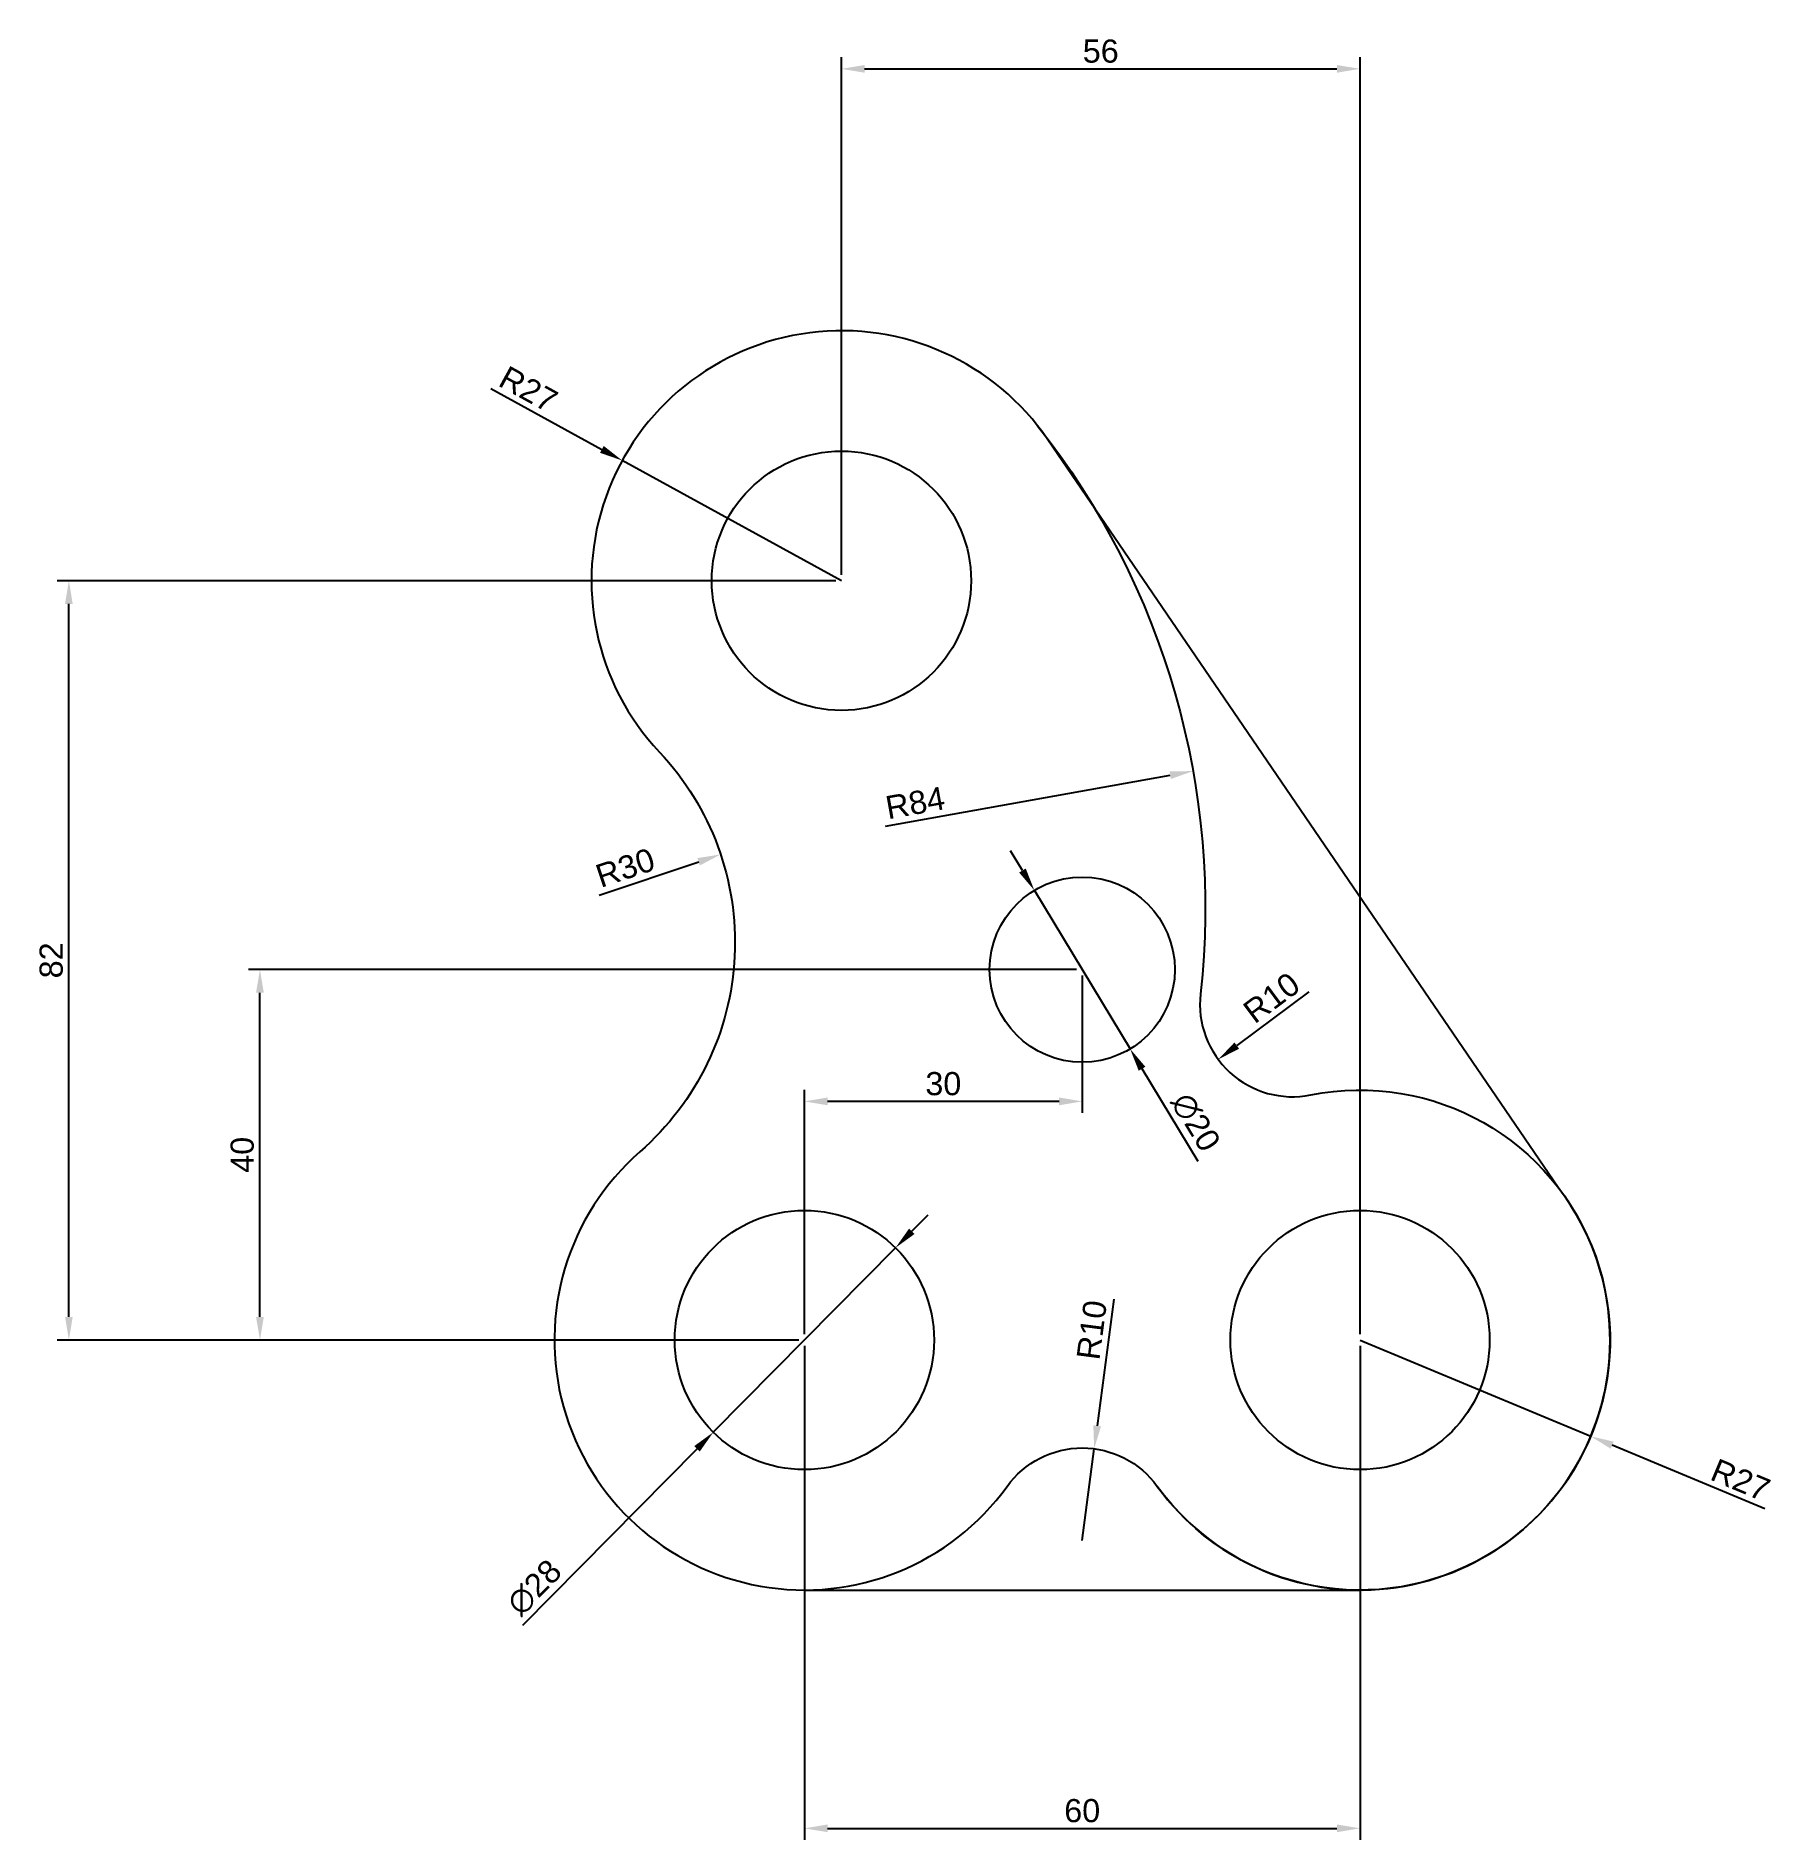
# Model space of a CAD drawing. Header units: millimetres. Extents: x 3217 to 3405, y 1596 to 1791.
import ezdxf

# ---------------------------------------------------------------- set-up
doc = ezdxf.new("R2010")
doc.units = ezdxf.units.MM
doc.styles.get("Standard").update_dxf_attribs({"font": 'arial.ttf'})
doc.dimstyles.new('ISO-25', dxfattribs={"dimtxt": 2.5, "dimasz": 2.5, "dimexe": 1.25, "dimexo": 0.625, "dimtad": 1, "dimtxsty": 'Standard', "dimcen": 2.5, "dimadec": 0, "dimazin": 0, "dimtfac": 1, "dimtmove": 0, "dimatfit": 3, "dimfxl": 1, "dimarcsym": 0})

# ---------------------------------------------------------------- blocks, each defined once
blk = doc.blocks.new('*D2')
at = {"color": 0, "lineweight": -2, "transparency": 16777216}
for p, q in [((3304.02, 1732.43), (3304.02, 1788.34)), ((3360.02, 1650.43), (3360.02, 1788.34)), ((3306.52, 1787.09), (3357.52, 1787.09))]:
    blk.add_line(p, q, dxfattribs=at)
at = {"color": 0, "transparency": 16777216}
for points in [[(3306.52, 1787.5), (3306.52, 1786.67), (3304.02, 1787.09)], [(3357.52, 1787.5), (3357.52, 1786.67), (3360.02, 1787.09)]]:
    blk.add_solid(points, dxfattribs=at)
at = {"layer": 'Defpoints', "color": 0, "transparency": 16777216}
for p in [(3360.02, 1787.09), (3304.02, 1731.81), (3360.02, 1649.81)]:
    blk.add_point(p, dxfattribs=at)
at = {"color": 0, "transparency": 16777216, "insert": (3332.02, 1788.99), "char_height": 2.5, "attachment_point": 5}
blk.add_mtext('56', dxfattribs=at)
blk = doc.blocks.new('*D3')
at = {"color": 0, "lineweight": -2, "transparency": 16777216}
for p, q in [((3329.4, 1689.81), (3239.97, 1689.81)), ((3241.22, 1652.31), (3241.22, 1687.31)), ((3299.4, 1649.81), (3239.97, 1649.81))]:
    blk.add_line(p, q, dxfattribs=at)
at = {"color": 0, "transparency": 16777216}
for points in [[(3240.8, 1687.31), (3241.64, 1687.31), (3241.22, 1689.81)], [(3240.8, 1652.31), (3241.64, 1652.31), (3241.22, 1649.81)]]:
    blk.add_solid(points, dxfattribs=at)
at = {"layer": 'Defpoints', "color": 0, "transparency": 16777216}
for p in [(3241.22, 1689.81), (3330.02, 1689.81), (3300.02, 1649.81)]:
    blk.add_point(p, dxfattribs=at)
at = {"color": 0, "transparency": 16777216, "insert": (3239.32, 1669.81), "char_height": 2.5, "attachment_point": 5, "rotation": 90}
blk.add_mtext('40', dxfattribs=at)
blk = doc.blocks.new('*D4')
at = {"color": 0, "lineweight": -2, "transparency": 16777216}
for p, q in [((3303.4, 1731.81), (3219.34, 1731.81)), ((3220.59, 1652.31), (3220.59, 1729.31)), ((3299.4, 1649.81), (3219.34, 1649.81))]:
    blk.add_line(p, q, dxfattribs=at)
at = {"color": 0, "transparency": 16777216}
for points in [[(3220.17, 1729.31), (3221, 1729.31), (3220.59, 1731.81)], [(3220.17, 1652.31), (3221, 1652.31), (3220.59, 1649.81)]]:
    blk.add_solid(points, dxfattribs=at)
at = {"layer": 'Defpoints', "color": 0, "transparency": 16777216}
for p in [(3220.59, 1731.81), (3304.02, 1731.81), (3300.02, 1649.81)]:
    blk.add_point(p, dxfattribs=at)
at = {"color": 0, "transparency": 16777216, "insert": (3218.69, 1690.81), "char_height": 2.5, "attachment_point": 5, "rotation": 90}
blk.add_mtext('82', dxfattribs=at)
blk = doc.blocks.new('*D5')
at = {"color": 0, "lineweight": -2, "transparency": 16777216}
for p, q in [((3300.02, 1649.18), (3300.02, 1595.82)), ((3360.02, 1649.18), (3360.02, 1595.82)), ((3302.52, 1597.07), (3357.52, 1597.07))]:
    blk.add_line(p, q, dxfattribs=at)
at = {"color": 0, "transparency": 16777216}
for points in [[(3302.52, 1597.49), (3302.52, 1596.66), (3300.02, 1597.07)], [(3357.52, 1597.49), (3357.52, 1596.66), (3360.02, 1597.07)]]:
    blk.add_solid(points, dxfattribs=at)
at = {"layer": 'Defpoints', "color": 0, "transparency": 16777216}
for p in [(3300.02, 1649.81), (3360.02, 1649.81), (3360.02, 1597.07)]:
    blk.add_point(p, dxfattribs=at)
at = {"color": 0, "transparency": 16777216, "insert": (3330.02, 1598.97), "char_height": 2.5, "attachment_point": 5}
blk.add_mtext('60', dxfattribs=at)
blk = doc.blocks.new('*D6')
at = {"color": 0, "lineweight": -2, "transparency": 16777216}
for p, q in [((3330.02, 1689.18), (3330.02, 1674.33)), ((3300.02, 1650.43), (3300.02, 1676.83)), ((3327.52, 1675.58), (3302.52, 1675.58))]:
    blk.add_line(p, q, dxfattribs=at)
at = {"color": 0, "transparency": 16777216}
for points in [[(3302.52, 1676), (3302.52, 1675.16), (3300.02, 1675.58)], [(3327.52, 1676), (3327.52, 1675.16), (3330.02, 1675.58)]]:
    blk.add_solid(points, dxfattribs=at)
at = {"layer": 'Defpoints', "color": 0, "transparency": 16777216}
for p in [(3330.02, 1689.81), (3300.02, 1675.58), (3300.02, 1649.81)]:
    blk.add_point(p, dxfattribs=at)
at = {"color": 0, "transparency": 16777216, "insert": (3315.02, 1677.48), "char_height": 2.5, "attachment_point": 5}
blk.add_mtext('30', dxfattribs=at)
blk = doc.blocks.new('*D7')
at = {"color": 0, "lineweight": -2, "transparency": 16777216}
for p, q in [((3266.15, 1752.57), (3278.15, 1745.99)), ((3304.02, 1731.81), (3280.35, 1744.79))]:
    blk.add_line(p, q, dxfattribs=at)
at = {"color": 0, "transparency": 16777216}
blk.add_solid([(3278.35, 1746.36), (3277.95, 1745.62), (3280.35, 1744.79)], dxfattribs=at)
at = {"layer": 'Defpoints', "color": 0, "transparency": 16777216}
for p in [(3280.35, 1744.79), (3304.02, 1731.81)]:
    blk.add_point(p, dxfattribs=at)
at = {"color": 0, "transparency": 16777216, "insert": (3270.22, 1752.49), "char_height": 2.5, "attachment_point": 5, "rotation": 331.2656}
blk.add_mtext('R27', dxfattribs=at)
blk = doc.blocks.new('*D8')
at = {"color": 0, "lineweight": -2, "transparency": 16777216}
blk.add_line((3308.77, 1705.31), (3339.53, 1710.81), dxfattribs=at)
at = {"color": 0, "transparency": 16777216}
blk.add_solid([(3339.46, 1711.22), (3339.6, 1710.4), (3341.99, 1711.25)], dxfattribs=at)
at = {"layer": 'Defpoints', "color": 0, "transparency": 16777216}
for p in [(3341.99, 1711.25), (3259.3, 1696.46)]:
    blk.add_point(p, dxfattribs=at)
at = {"color": 0, "transparency": 16777216, "insert": (3311.98, 1707.81), "char_height": 2.5, "attachment_point": 5, "rotation": 10.1362}
blk.add_mtext('R84', dxfattribs=at)
blk = doc.blocks.new('*D9')
at = {"color": 0, "lineweight": -2, "transparency": 16777216}
blk.add_line((3277.86, 1697.86), (3288.6, 1701.46), dxfattribs=at)
at = {"color": 0, "transparency": 16777216}
blk.add_solid([(3288.47, 1701.85), (3288.73, 1701.06), (3290.97, 1702.25)], dxfattribs=at)
at = {"layer": 'Defpoints', "color": 0, "transparency": 16777216}
for p in [(3290.97, 1702.25), (3262.52, 1692.73)]:
    blk.add_point(p, dxfattribs=at)
at = {"color": 0, "transparency": 16777216, "insert": (3280.67, 1700.81), "char_height": 2.5, "attachment_point": 5, "rotation": 18.4904}
blk.add_mtext('R30', dxfattribs=at)
blk = doc.blocks.new('*D10')
at = {"color": 0, "lineweight": -2, "transparency": 16777216}
blk.add_line((3354.5, 1687.4), (3346.71, 1681.6), dxfattribs=at)
at = {"color": 0, "transparency": 16777216}
blk.add_solid([(3346.46, 1681.94), (3346.96, 1681.27), (3344.71, 1680.11)], dxfattribs=at)
at = {"layer": 'Defpoints', "color": 0, "transparency": 16777216}
for p in [(3352.73, 1686.08), (3344.71, 1680.11)]:
    blk.add_point(p, dxfattribs=at)
at = {"color": 0, "transparency": 16777216, "insert": (3350.47, 1686.77), "char_height": 2.5, "attachment_point": 5, "rotation": 36.6763}
blk.add_mtext('R10', dxfattribs=at)
blk = doc.blocks.new('*D11')
at = {"color": 0, "lineweight": -2, "transparency": 16777216}
for p, q in [((3360.02, 1649.81), (3384.94, 1639.41)), ((3403.73, 1631.57), (3387.25, 1638.45))]:
    blk.add_line(p, q, dxfattribs=at)
at = {"color": 0, "transparency": 16777216}
blk.add_solid([(3387.41, 1638.84), (3387.09, 1638.07), (3384.94, 1639.41)], dxfattribs=at)
at = {"layer": 'Defpoints', "color": 0, "transparency": 16777216}
for p in [(3360.02, 1649.81), (3384.94, 1639.41)]:
    blk.add_point(p, dxfattribs=at)
at = {"color": 0, "transparency": 16777216, "insert": (3401.12, 1634.7), "char_height": 2.5, "attachment_point": 5, "rotation": 337.3573}
blk.add_mtext('R27', dxfattribs=at)
blk = doc.blocks.new('*D12')
at = {"color": 0, "lineweight": -2, "transparency": 16777216}
for p, q in [((3333.42, 1654.22), (3331.64, 1640.55)), ((3330.02, 1628.15), (3331.31, 1638.07))]:
    blk.add_line(p, q, dxfattribs=at)
at = {"color": 0, "transparency": 16777216}
blk.add_solid([(3331.22, 1640.6), (3332.05, 1640.49), (3331.31, 1638.07)], dxfattribs=at)
at = {"layer": 'Defpoints', "color": 0, "transparency": 16777216}
for p in [(3331.31, 1638.07), (3330.02, 1628.15)]:
    blk.add_point(p, dxfattribs=at)
at = {"color": 0, "transparency": 16777216, "insert": (3331.06, 1650.89), "char_height": 2.5, "attachment_point": 5, "rotation": 82.5812}
blk.add_mtext('R10', dxfattribs=at)
blk = doc.blocks.new('*D13')
at = {"color": 0, "lineweight": -2, "transparency": 16777216}
for p, q in [((3311.61, 1661.55), (3313.37, 1663.33)), ((3309.86, 1659.77), (3290.18, 1639.85)), ((3269.61, 1619.01), (3288.43, 1638.07))]:
    blk.add_line(p, q, dxfattribs=at)
at = {"color": 0, "transparency": 16777216}
for points in [[(3311.32, 1661.84), (3311.91, 1661.26), (3309.86, 1659.77)], [(3288.13, 1638.36), (3288.72, 1637.77), (3290.18, 1639.85)]]:
    blk.add_solid(points, dxfattribs=at)
at = {"layer": 'Defpoints', "color": 0, "transparency": 16777216}
for p in [(3309.86, 1659.77), (3290.18, 1639.85)]:
    blk.add_point(p, dxfattribs=at)
at = {"color": 0, "transparency": 16777216, "insert": (3270.86, 1623.08), "char_height": 2.5, "attachment_point": 5, "rotation": 45.3604}
blk.add_mtext('∅28', dxfattribs=at)
blk = doc.blocks.new('*D14')
at = {"color": 0, "lineweight": -2, "transparency": 16777216}
for p, q in [((3323.56, 1700.51), (3322.27, 1702.65)), ((3324.85, 1698.37), (3335.19, 1681.25)), ((3342.53, 1669.08), (3336.48, 1679.11))]:
    blk.add_line(p, q, dxfattribs=at)
at = {"color": 0, "transparency": 16777216}
for points in [[(3323.92, 1700.73), (3323.21, 1700.29), (3324.85, 1698.37)], [(3336.84, 1679.32), (3336.12, 1678.89), (3335.19, 1681.25)]]:
    blk.add_solid(points, dxfattribs=at)
at = {"layer": 'Defpoints', "color": 0, "transparency": 16777216}
for p in [(3324.85, 1698.37), (3335.19, 1681.25)]:
    blk.add_point(p, dxfattribs=at)
at = {"color": 0, "transparency": 16777216, "insert": (3342.27, 1673.33), "char_height": 2.5, "attachment_point": 5, "rotation": 301.1109}
blk.add_mtext('∅20', dxfattribs=at)

msp = doc.modelspace()

# ---------------------------------------------------------------- linework, layer by layer
msp.add_line((3300.021, 1622.808), (3360.021, 1622.808))
msp.add_lwpolyline([(3325.204, 1748.55, -0.1973828), (3342.789, 1687.186, 0.5079321), (3354.699, 1676.278, -1.8330706), (3338.129, 1634.004, 1.0152721), (3381.424, 1666.267), (3326.324, 1747.025, 1.0815041), (3284.363, 1713.299, -0.4251666), (3282.258, 1670.141, 1.1207507), (3321.913, 1634.004, -0.5114531), (3338.129, 1634.004)], format="xyb")
for centre, radius in [((3304.021, 1731.808), 14), ((3330.021, 1689.808), 10), ((3300.021, 1649.808), 14), ((3360.021, 1649.808), 14)]:
    msp.add_circle(centre, radius)

# ---------------------------------------------------------------- dimensions: what is measured, and where the dimension line sits
for base, p1, p2, picture, middle in [((3360.021, 1787.085), (3304.021, 1731.808), (3360.021, 1649.808), '*D2', (3332.021, 1788.987)), ((3300.021, 1675.581), (3330.021, 1689.808), (3300.021, 1649.808), '*D6', (3315.021, 1677.483)), ((3360.021, 1597.072), (3300.021, 1649.808), (3360.021, 1649.808), '*D5', (3330.021, 1598.973))]:
    dim = msp.add_linear_dim(base=base, p1=p1, p2=p2, dimstyle='ISO-25')
    dim.commit()
    dim.dimension.update_dxf_attribs({"geometry": picture, "text_midpoint": middle})
for center, mpoint, picture, middle in [((3304.021, 1731.808), (3280.346, 1744.788), '*D7', (3269.314, 1750.836)), ((3259.302, 1696.463), (3341.991, 1711.246), '*D8', (3312.316, 1705.941)), ((3262.521, 1692.734), (3290.972, 1702.249), '*D9', (3281.278, 1699.007)), ((3352.727, 1686.082), (3344.707, 1680.109), '*D10', (3351.611, 1685.25)), ((3330.021, 1628.151), (3331.312, 1638.068), '*D12', (3332.95, 1650.645)), ((3360.021, 1649.808), (3384.94, 1639.413), '*D11', (3400.401, 1632.964))]:
    dim = msp.add_radius_dim(center=center, mpoint=mpoint, dimstyle='ISO-25')
    dim.commit()
    dim.dimension.update_dxf_attribs({"geometry": picture, "text_midpoint": middle, "dimtype": 164})
for base, p2, picture, middle in [((3220.587, 1731.808), (3304.021, 1731.808), '*D4', (3218.685, 1690.808)), ((3241.221, 1689.808), (3330.021, 1689.808), '*D3', (3239.319, 1669.808))]:
    dim = msp.add_linear_dim(base=base, p1=(3300.021, 1649.808), p2=p2, angle=90, dimstyle='ISO-25')
    dim.commit()
    dim.dimension.update_dxf_attribs({"geometry": picture, "text_midpoint": middle})
for p1, p2, picture, middle in [((3324.854, 1698.369), (3335.188, 1681.246), '*D14', (3340.579, 1672.312)), ((3309.858, 1659.769), (3290.184, 1639.846), '*D13', (3272.262, 1621.697))]:
    dim = msp.add_diameter_dim_2p(p1=p1, p2=p2, dimstyle='ISO-25')
    dim.commit()
    dim.dimension.update_dxf_attribs({"geometry": picture, "text_midpoint": middle, "dimtype": 163})

doc.saveas('drawing.dxf')
